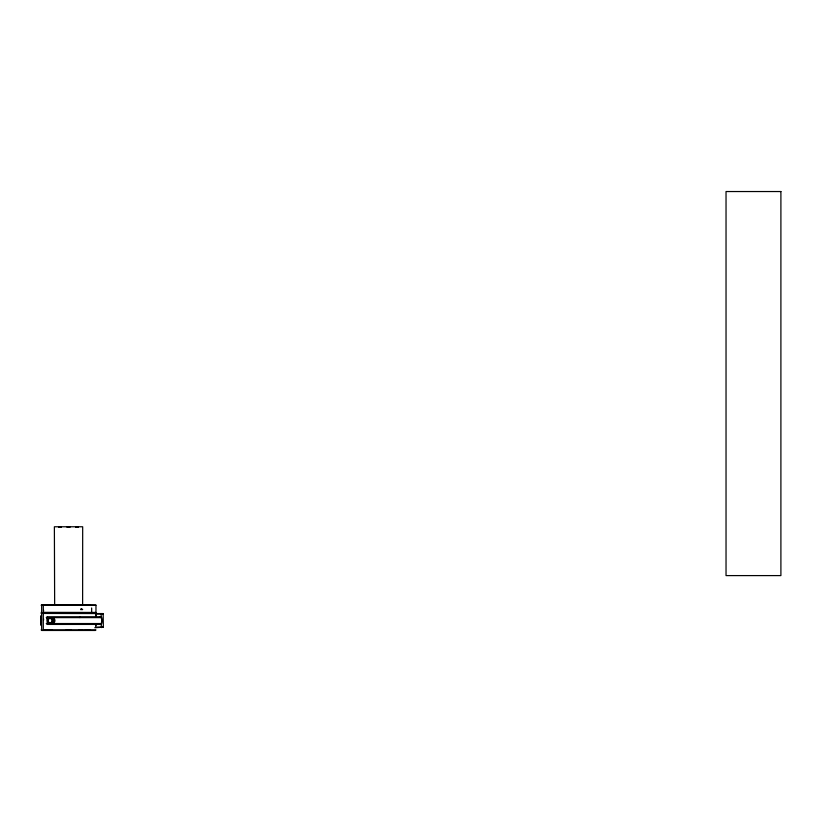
<?xml version="1.0" encoding="UTF-8"?>
<svg xmlns="http://www.w3.org/2000/svg" width="822" height="822" viewBox="0 0 822 822"><rect width="100%" height="100%" fill="white"/><g stroke="black" fill="none" stroke-linecap="round" stroke-linejoin="round"><path stroke-width="1.23" d="M95.825 624.422L95.825 627.165L103.367 627.165L103.161 613.572L43.299 613.448M95.969 613.448L95.969 605.187L43.299 605.228M95.958 612.441L43.299 612.359M103.367 627.207L94.777 627.72M95.681 616.87L95.886 615.842M95.742 616.428L95.866 615.955M41.162 615.976L41.141 625.275L41.121 615.77M101.568 627.597L101.168 624.34M47.368 616.747L46.782 617.62L47.368 624.422M59.441 527.046L61.342 526.768L61.403 527.292M60.006 526.933L60.489 526.851A5.877 5.877 0 0 1 60.9 526.83L61.403 526.82M100.315 624.422C102.401 623.641 102.308 617.528 100.315 616.747M82.621 604.684L82.683 526.768L54.375 526.768L54.653 604.766M95.455 612.904L41.645 612.904M61.403 526.768L59.687 526.964A3.75 3.75 0 0 0 58.865 527.323M75.665 527.292L76.734 526.82M66.818 527.036L70.25 527.036M41.645 604.673L95.958 605.146M44.409 604.951L51.807 604.951M66.253 604.951L70.815 604.951M78.491 604.951L82.858 604.951M85.252 604.951L89.824 604.951M41.1 605.228L41.655 605.228L41.655 612.359L41.1 612.359M81.008 608.64L81.912 608.64M80.556 609.605L82.673 609.605M45.426 612.626L47.471 612.626M66.212 612.626L71.052 612.626M79.57 612.626L82.858 612.626M89.321 612.626L91.643 612.626L91.653 607.972M45.426 613.181L48.909 613.181M65.729 613.181L71.545 613.181M78.984 613.181L82.847 613.181M88.457 613.181L91.643 613.181M41.1 613.448L41.655 613.448L41.655 629.909L41.1 629.909M103.367 614.003L95.825 614.003L95.825 616.747M47.152 616.747L100.757 616.747A1.058 1.058 0 0 1 101.127 616.819M46.248 617.62L101.753 617.62L101.753 623.549L46.248 623.549M47.152 624.422L100.757 624.422A1.058 1.058 0 0 0 101.127 624.35M43.299 629.909L95.969 629.909L95.455 630.464L41.645 630.464M44.419 630.186L51.971 630.186M66.089 630.186L70.98 630.186M78.552 630.186L82.786 630.186M85.098 630.186L89.978 630.186M75.84 526.768L77.648 527.056M76.107 526.83L76.158 526.83A3.884 3.884 0 0 1 78.08 527.303M79.611 616.747L79.909 617.62M76.754 526.82L77.381 526.964A3.75 3.75 0 0 1 78.203 527.323M47.748 624.309L47.697 623.61M101.168 613.531L101.168 616.829M68.534 623.549L68.534 624.391M43.566 610.047L43.566 611.26M43.566 618.935L43.566 620.148M43.299 604.673L43.299 630.464M41.377 615.657L41.377 625.511M58.968 527.251A3.884 3.884 0 0 1 59.975 526.83M95.712 625.234A5.076 0.956 90 0 1 95.619 624.997M95.814 625.676A5.158 0.986 90 0 1 95.66 625.511M50.748 618.493A2.764 2.517 -90 0 1 54.221 618.668A2.764 2.517 -90 0 1 54.221 622.501A2.764 2.517 -90 0 1 50.748 622.675M49.721 618.617A2.774 2.415 -90 0 1 53.101 618.606A2.774 2.415 -90 0 1 53.173 622.49A2.774 2.415 -90 0 1 49.793 622.634M50.368 618.555A2.219 1.932 -90 0 1 53.081 620.528A2.219 1.932 -90 0 1 50.461 622.665M51.375 619.079A1.531 1.336 -90 0 1 51.354 622.1M49.885 618.545A2.23 1.942 -90 0 1 52.608 620.528A2.23 1.942 -90 0 1 49.967 622.665M95.65 615.668A5.168 0.986 -90 0 1 95.814 615.493M780.9 191.536L726.032 191.536L726.032 575.595L780.9 575.595L780.9 191.536M52.361 622.028A2.589 2.261 -90 0 0 50.635 618A2.589 2.261 -90 0 0 48.457 621.73A2.589 2.261 -90 0 0 52.361 622.028M52.156 622.203A2.908 2.538 -90 0 0 50.224 617.682A2.908 2.538 -90 0 0 47.779 621.864A2.908 2.538 -90 0 0 52.156 622.203M51.817 622.048A2.63 2.291 -90 0 0 50.07 617.959A2.63 2.291 -90 0 0 47.861 621.751A2.63 2.291 -90 0 0 51.817 622.048"/></g></svg>
